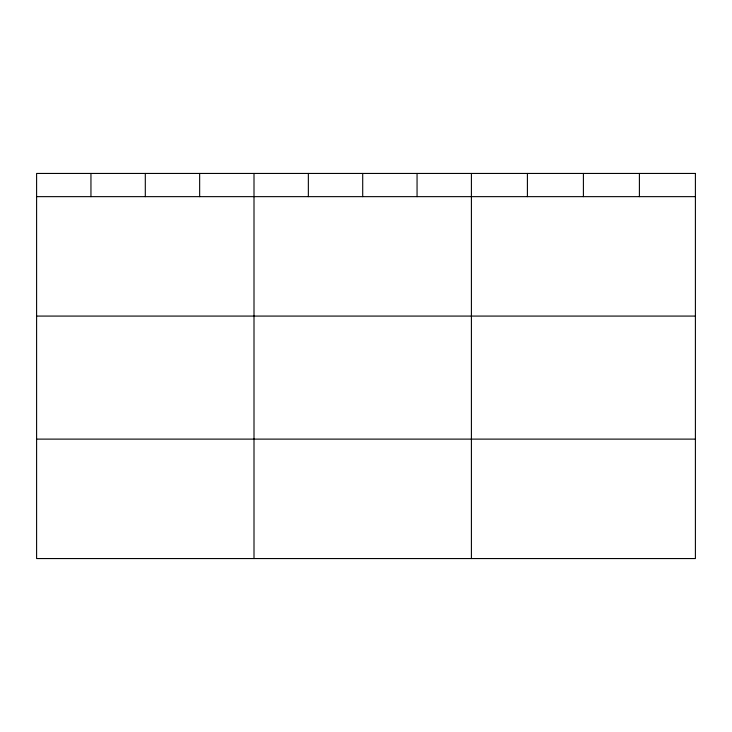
<?xml version="1.0" encoding="UTF-8"?>
<svg xmlns="http://www.w3.org/2000/svg" width="732" height="732" viewBox="0 0 732 732"><rect width="100%" height="100%" fill="white"/><g stroke="black" fill="none" stroke-linecap="round" stroke-linejoin="round"><path stroke-width="1.1" d="M36.6 196.643L695.4 196.643M36.6 316.078L695.4 316.078M36.6 439.118L695.4 439.118M639.402 173.447L639.402 196.643M583.404 173.447L583.404 196.643M527.406 173.447L527.406 196.643M471.408 173.447L471.408 558.553M417.057 173.447L417.057 196.643M362.706 173.447L362.706 196.643M308.355 173.447L308.355 196.643M254.004 173.447L254.004 558.553M199.653 173.447L199.653 196.643M145.302 173.447L145.302 196.643M90.951 173.447L90.951 196.643M695.4 173.447L36.6 173.447L36.6 558.553L695.4 558.553L695.4 173.447"/></g></svg>
